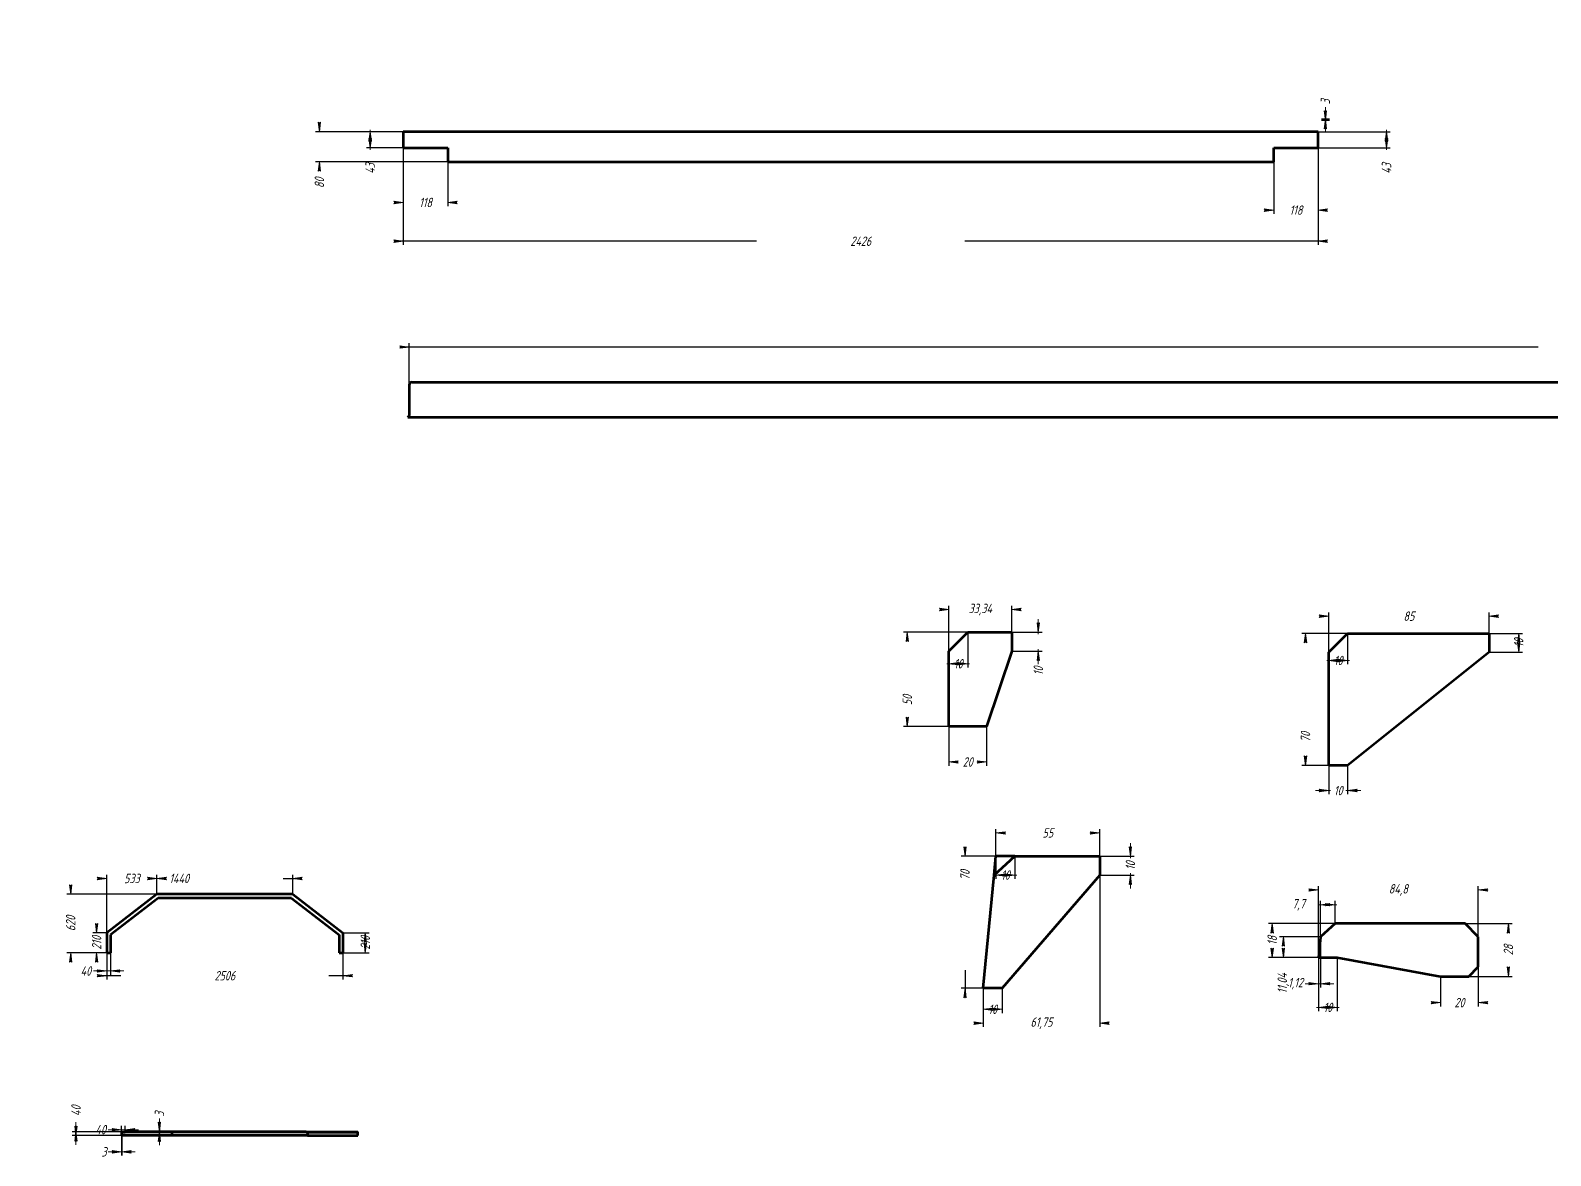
# Model space of a CAD drawing. Header units: millimetres. Extents: x -26 to 4200, y -4187 to 552.
# Drawn here: x 1693 to 2499, y -45 to 552 of the extents above; entities that cross this region are included whole.
import ezdxf

# ---------------------------------------------------------------- set-up
doc = ezdxf.new("R2010")
doc.units = ezdxf.units.MM
doc.linetypes.add('K5LT_BASIC', pattern=[0])
doc.linetypes.add('K5LT_THIN', pattern=[0])
doc.layers.add('Системный слой', color=7, linetype='Continuous')
doc.layers.add('Системный слой (1)', color=7, linetype='Continuous', true_color=0x909090)
doc.styles.add('KDIMTEXTSTYLE', font='GOST_AU.SHX', dxfattribs={"width": 0.96, "oblique": 15, "height": 5})
doc.dimstyles.new('KDIMSTYLE (0.05)', dxfattribs={"dimtxt": 5, "dimasz": 1, "dimexe": 2, "dimexo": 0, "dimgap": 1, "dimtad": 1, "dimlfac": 20, "dimtxsty": 'KDIMTEXTSTYLE', "dimsah": 1, "dimcen": 0, "dimdle": 1, "dimadec": 0, "dimazin": 0, "dimtfac": 0.667, "dimtmove": 0, "dimatfit": 3, "dimfxl": 1, "dimtvp": 1, "dimtolj": 1, "dimtzin": 0, "dimarcsym": 0})
doc.dimstyles.new('KDIMSTYLE (0.20)', dxfattribs={"dimtxt": 5, "dimasz": 1, "dimexe": 2, "dimexo": 0, "dimgap": 1, "dimtad": 1, "dimlfac": 5, "dimtxsty": 'KDIMTEXTSTYLE', "dimsah": 1, "dimcen": 0, "dimdle": 1, "dimadec": 0, "dimazin": 0, "dimtfac": 0.667, "dimtmove": 0, "dimatfit": 3, "dimfxl": 1, "dimtvp": 1, "dimtolj": 1, "dimtzin": 0, "dimarcsym": 0})
doc.dimstyles.new('KDIMSTYLE (0.50)', dxfattribs={"dimtxt": 5, "dimasz": 1, "dimexe": 2, "dimexo": 0, "dimgap": 1, "dimtad": 1, "dimlfac": 2, "dimtxsty": 'KDIMTEXTSTYLE', "dimsah": 1, "dimcen": 0, "dimdle": 1, "dimadec": 0, "dimazin": 0, "dimtfac": 0.667, "dimtmove": 0, "dimatfit": 3, "dimfxl": 1, "dimtvp": 1, "dimtolj": 1, "dimtzin": 0, "dimarcsym": 0})
doc.dimstyles.new('KDIMSTYLE (1.00)', dxfattribs={"dimtxt": 5, "dimasz": 1, "dimexe": 2, "dimexo": 0, "dimgap": 1, "dimtad": 1, "dimtxsty": 'KDIMTEXTSTYLE', "dimsah": 1, "dimcen": 0, "dimdle": 1, "dimadec": 0, "dimazin": 0, "dimtfac": 0.667, "dimtmove": 0, "dimatfit": 3, "dimfxl": 1, "dimtvp": 1, "dimtolj": 1, "dimtzin": 0, "dimarcsym": 0})

# ---------------------------------------------------------------- blocks, each defined once
blk = doc.blocks.new('KDIMARROW_01')
at = {"layer": 'Системный слой'}
blk.add_hatch(color=0, dxfattribs=at).paths.add_polyline_path([(-5, -0.6582624912261956), (0, 0), (-5, 0.658262491226197), (-4.5, 5.51091059616309e-16)])
at = {"layer": 'Системный слой', "color": 0, "linetype": 'K5LT_THIN', "lineweight": 18}
for p, q in [((-4.5, 5.51091059616309e-16), (-5, 0.658262491226197)), ((-5, 0.658262491226197), (0, 0)), ((0, 0), (-5, -0.6582624912261956)), ((-5, -0.6582624912261956), (-4.5, 5.51091059616309e-16))]:
    blk.add_line(p, q, dxfattribs=at)
at = {"layer": 'Системный слой (1)', "color": 0, "linetype": 'K5LT_THIN', "lineweight": 18}
blk.add_line((0, 0), (-1, 0), dxfattribs=at)
blk = doc.blocks.new('KDIMARROW_02')
at = {"layer": 'Системный слой'}
blk.add_hatch(color=0, dxfattribs=at).paths.add_polyline_path([(4.5, -5.51091059616309e-16), (5, 0.6582624912261956), (0, 0), (5, -0.658262491226197)])
at = {"layer": 'Системный слой', "color": 0, "linetype": 'K5LT_THIN', "lineweight": 18}
for p, q in [((5, 0.6582624912261956), (0, 0)), ((0, 0), (5, -0.658262491226197)), ((0, 0), (7, -8.572527594031472e-16)), ((4.5, -5.51091059616309e-16), (5, 0.6582624912261956)), ((5, -0.658262491226197), (4.5, -5.51091059616309e-16))]:
    blk.add_line(p, q, dxfattribs=at)
at = {"layer": 'Системный слой (1)', "color": 0, "linetype": 'K5LT_THIN', "lineweight": 18}
blk.add_line((0, 0), (-1, 0), dxfattribs=at)

msp = doc.modelspace()

# ---------------------------------------------------------------- linework, layer by layer
at = {"layer": 'Системный слой (1)', "color": 5, "linetype": 'K5LT_BASIC', "lineweight": 60, "true_color": 0x0000ff}
for p, q in [((1890.992175171752, 497.7796769883651), (1890.992175171752, 489.1796769883651)), ((2376.192175171752, 497.7796769883651), (1890.992175171752, 497.7796769883651)), ((2376.192175171752, 489.1796769883651), (2376.192175171752, 497.7796769883651)), ((1890.992175171752, 489.1796769883651), (1914.592175171752, 489.1796769883651)), ((1914.592175171752, 489.1796769883651), (1914.592175171752, 481.7796769883651)), ((2352.592175171752, 481.7796769883651), (2352.592175171752, 489.1796769883651)), ((2352.592175171752, 489.1796769883651), (2376.192175171752, 489.1796769883651)), ((1914.592175171752, 481.7796769883651), (2352.592175171752, 481.7796769883651)), ((1894.121344200099, 363.4704650462862), (1894.121344200099, 347.2204650462862)), ((1895.621344200035, 364.9704650462862), (3142.621344200163, 364.9704650462862)), ((1893.371344200032, 346.4704650462862), (3144.871344200166, 346.4704650462862)), ((2180.310431287442, 222.3369979143878), (2190.310431287442, 232.3369979143878)), ((2190.310431287442, 232.3369979143878), (2213.654469262653, 232.3369979143878)), ((2213.654469262653, 232.3369979143878), (2213.654469262653, 222.3369979143878)), ((2381.796153957691, 221.7057250437829), (2391.796153957691, 231.7057250437837)), ((2391.796153957691, 231.7057250437837), (2466.796153957691, 231.7057250437838)), ((2466.796153957691, 231.7057250437838), (2466.796153957691, 221.7057250437831)), ((2180.310431287442, 182.3369979143878), (2180.310431287442, 222.3369979143878)), ((2213.654469262653, 222.3369979143878), (2200.310431287442, 182.3369979143878)), ((2381.796153957691, 161.7057250437829), (2381.796153957691, 221.7057250437829)), ((2466.796153957691, 221.7057250437831), (2391.796153957691, 161.7057250437831)), ((2200.310431287442, 182.3369979143878), (2180.310431287442, 182.3369979143878)), ((2391.796153957691, 161.7057250437831), (2381.796153957691, 161.7057250437829)), ((2204.349230257332, 103.5334690127432), (2215.309079389586, 113.4872969017167)), ((2204.349230257332, 103.5334690127432), (2205.309079389588, 113.4872969017167)), ((2215.309079389586, 113.4872969017167), (2205.309079389588, 113.4872969017167)), ((2215.309079389586, 113.4872969017167), (2260.309079389587, 113.4872969017167)), ((2260.309079389587, 113.4872969017167), (2260.309079389587, 103.4872969017167)), ((2198.558968778137, 43.4872969017166), (2204.349230257332, 103.5334690127432)), ((2260.309079389587, 103.4872969017167), (2208.558968778138, 43.48729690171672)), ((1760.353485305624, 93.3446579014817), (1733.703485305624, 72.8446579014817)), ((1761.033729198995, 91.3446579014817), (1735.703485305624, 71.85985490658072)), ((1832.353485305624, 93.3446579014817), (1760.353485305624, 93.3446579014817)), ((1831.673241412252, 91.3446579014817), (1761.033729198995, 91.3446579014817)), ((1831.673241412252, 91.3446579014817), (1857.003485305624, 71.85985490658072)), ((1832.353485305624, 93.3446579014817), (1859.003485305624, 72.8446579014817)), ((1733.703485305624, 72.8446579014817), (1733.703485305624, 62.3446579014817)), ((1859.003485305624, 72.8446579014817), (1859.003485305624, 62.3446579014817)), ((2385.115191030011, 77.79446107762101), (2377.411372517906, 70.82993385016198)), ((2454.099910980966, 77.79446107762101), (2385.115191030011, 77.79446107762101)), ((2461.099910980966, 70.79446107762101), (2454.099910980966, 77.79446107762101)), ((1735.703485305624, 71.85985490658072), (1735.703485305624, 62.3446579014817)), ((1857.003485305624, 71.85985490658072), (1857.003485305624, 62.3446579014817)), ((2377.411372517906, 70.82993385016198), (2376.296153957691, 59.79446107762101)), ((2461.099910980966, 54.79446107762101), (2461.099910980966, 70.79446107762101)), ((1733.703485305624, 62.3446579014817), (1735.703485305624, 62.3446579014817)), ((1857.003485305624, 62.3446579014817), (1859.003485305624, 62.3446579014817)), ((2376.296153957691, 59.79446107762101), (2386.296153957691, 59.79446107762101)), ((2386.296153957691, 59.79446107762101), (2441.099910980966, 49.79446107762101)), ((2441.099910980966, 49.79446107762101), (2456.099910980966, 49.79446107762101)), ((2456.099910980966, 49.79446107762101), (2461.099910980966, 54.79446107762101)), ((2208.558968778138, 43.48729690171672), (2198.558968778137, 43.4872969017166)), ((1741.550470299936, -32.59359134628891), (1743.550470299936, -32.59359134628891)), ((1741.550470299936, -32.59359134628891), (1741.550470299936, -34.59359134628892)), ((1741.550470299936, -34.59359134628892), (1741.625470299936, -34.59359134628892)), ((1768.225979445938, -34.59359134628892), (1741.625470299936, -34.59359134628892)), ((1741.700470299936, -34.51859134628891), (1741.700470299936, -32.89359134628891)), ((1741.850470299936, -32.74359134628892), (1743.475470299936, -32.74359134628892)), ((1768.855205047306, -32.74359134628892), (1743.475470299936, -32.74359134628892)), ((1768.880714193308, -32.59359134628891), (1743.550470299936, -32.59359134628891)), ((1743.550470299936, -32.66859134628891), (1743.550470299936, -32.59359134628891)), ((1840.174961153935, -34.59359134628892), (1768.225979445938, -34.59359134628892)), ((1768.251488591939, -32.89359134628891), (1768.251488591939, -34.51859134628891)), ((1839.545735552566, -32.74359134628892), (1768.855205047306, -32.74359134628892)), ((1839.520226406565, -32.59359134628891), (1768.880714193308, -32.59359134628891)), ((1768.880714193308, -32.59359134628891), (1768.880714193308, -32.66859134628891)), ((1839.520226406565, -32.59359134628891), (1864.850470299936, -32.59359134628891)), ((1839.520226406565, -32.59359134628891), (1839.520226406565, -32.66859134628891)), ((1839.545735552566, -32.74359134628892), (1864.925470299936, -32.74359134628892)), ((1840.149452007933, -32.89359134628891), (1840.149452007933, -34.51859134628891)), ((1840.174961153935, -34.59359134628892), (1866.775470299936, -34.59359134628892)), ((1864.850470299936, -32.59359134628891), (1866.850470299936, -32.59359134628891)), ((1864.850470299936, -32.59359134628891), (1864.850470299936, -32.66859134628891)), ((1864.925470299936, -32.74359134628892), (1866.550470299936, -32.74359134628892)), ((1866.700470299936, -32.89359134628891), (1866.700470299936, -34.51859134628891)), ((1866.775470299936, -34.59359134628892), (1866.850470299936, -34.59359134628892)), ((1866.850470299936, -34.59359134628892), (1866.850470299936, -32.59359134628891))]:
    msp.add_line(p, q, dxfattribs=at)
for centre, radius, start, end in [((1895.621344200099, 363.4704650462862), 1.500000000000059, 90.00000000244918, 180), ((1893.371344200099, 347.2204650462862), 0.7499999999999738, 269.9999999948758, 0), ((1741.625470299936, -34.51859134628891), 0.07499999999999739, 270, 0), ((1741.850470299936, -32.89359134628891), 0.1500000000000059, 90, 180), ((1743.475470299936, -32.66859134628891), 0.07500000000000284, 270, 0), ((1864.925470299936, -32.66859134628891), 0.07500000000000284, 180, 270), ((1866.550470299936, -32.89359134628891), 0.1500000000000059, 0, 90), ((1866.775470299936, -34.51859134628891), 0.07499999999999739, 180, 270)]:
    msp.add_arc(centre, radius, start, end, dxfattribs=at)
for centre, major_axis, ratio, start_param, end_param in [((1768.225979445938, -34.51859134628891), (-1.377727649040724e-17, -0.07499999999999737), 0.340121946685673, 0, 1.570796326794897), ((1768.302506883942, -32.89359134628891), (-2.755455298081653e-17, -0.1500000000000059), 0.340121946685673, 3.141592653589793, 4.71238898038469), ((1768.855205047306, -32.66859134628891), (-1.377727649040824e-17, -0.07500000000000283), 0.3401219466856731, 0, 1.570796326794897), ((1839.545735552566, -32.66859134628891), (-1.377727649040824e-17, -0.07500000000000283), 0.3401219466856731, 4.71238898038469, 6.283185307179586), ((1840.09843371593, -32.89359134628891), (-2.755455298081653e-17, -0.1500000000000059), 0.340121946685673, 1.570796326794897, 3.141592653589793), ((1840.174961153935, -34.51859134628891), (-1.377727649040724e-17, -0.07499999999999737), 0.340121946685673, 4.71238898038469, 6.283185307179586)]:
    msp.add_ellipse(centre, major_axis=major_axis, ratio=ratio, start_param=start_param, end_param=end_param, dxfattribs=at)

# ---------------------------------------------------------------- dimensions: what is measured, and where the dimension line sits
at = {"layer": 'Системный слой (1)', "color": 7}
for base, p1, p2, location, dimstyle, override in [((2379.987133401439, 504.3796769883647), (2382.192175171752, 503.7796769883648), (2382.192175171752, 504.3796769883647), (2379.987133401439, 513.6737392404094), 'KDIMSTYLE (0.20)', {"dimexo": 0, "dimpost": '\\H5.0;\\W0.965;\\Q15;<>', "dimblk1": 'KDIMARROW_02', "dimblk2": 'KDIMARROW_02', "dimse1": 0, "dimse2": 0, "dimclrt": 7, "dimtolj": 1}), ((1873.388408526793, 489.1796769883651), (1890.992175171752, 497.7796769883651), (1890.992175171752, 489.1796769883651), (1873.388408526793, 478.3051146409531), 'KDIMSTYLE (0.20)', {"dimexo": 0, "dimpost": '\\H5.0;\\W0.965;\\Q15;<>', "dimblk1": 'KDIMARROW_02', "dimblk2": 'KDIMARROW_02', "dimse1": 0, "dimse2": 0, "dimclrt": 7, "dimtolj": 1}), ((2412.44191669519, 489.1796769883651), (2376.192175171752, 497.7796769883651), (2376.192175171752, 489.1796769883651), (2412.44191669519, 478.3051146409531), 'KDIMSTYLE (0.20)', {"dimexo": 0, "dimpost": '\\H5.0;\\W0.965;\\Q15;<>', "dimblk1": 'KDIMARROW_02', "dimblk2": 'KDIMARROW_02', "dimse1": 0, "dimse2": 0, "dimclrt": 7, "dimtolj": 1}), ((1846.471850957546, 481.7796769883651), (1890.992175171752, 497.7796769883651), (1914.592175171752, 481.7796769883651), (1846.471850957546, 470.6546774270552), 'KDIMSTYLE (0.20)', {"dimexo": 0, "dimpost": '\\H5.0;\\W0.965;\\Q15;<>', "dimblk1": 'KDIMARROW_01', "dimblk2": 'KDIMARROW_01', "dimse1": 0, "dimse2": 0, "dimclrt": 7, "dimtolj": 1}), ((2227.727387644652, 232.3369979143878), (2213.654469262653, 222.3369979143878), (2213.654469262653, 232.3369979143878), (2227.727387644652, 211.7811650515338), 'KDIMSTYLE (1.00)', {"dimexo": 0, "dimpost": '\\H5.0;\\W0.965;\\Q15;<>', "dimblk1": 'KDIMARROW_02', "dimblk2": 'KDIMARROW_02', "dimse1": 0, "dimse2": 0, "dimclrt": 7, "dimtolj": 1}), ((2158.285869154939, 232.3369979143878), (2180.310431287442, 182.3369979143878), (2190.310431287442, 232.3369979143878), (2158.285869154939, 196.3369979143878), 'KDIMSTYLE (1.00)', {"dimexo": 0, "dimpost": '\\H5.0;\\W0.965;\\Q15;<>', "dimblk1": 'KDIMARROW_01', "dimblk2": 'KDIMARROW_01', "dimse1": 0, "dimse2": 0, "dimclrt": 7, "dimtolj": 1}), ((2369.486207367296, 231.7057250437837), (2381.796153957691, 161.7057250437829), (2391.796153957691, 231.7057250437837), (2369.486207367296, 176.7057250437838), 'KDIMSTYLE (1.00)', {"dimexo": 0, "dimpost": '\\H5.0;\\W0.965;\\Q15;<>', "dimblk1": 'KDIMARROW_01', "dimblk2": 'KDIMARROW_01', "dimse1": 0, "dimse2": 0, "dimclrt": 7, "dimtolj": 1}), ((2482.540532748645, 231.7057250437838), (2466.796153957691, 221.7057250437831), (2466.796153957691, 231.7057250437838), (2482.540532748645, 226.7057250437834), 'KDIMSTYLE (1.00)', {"dimexo": 0, "dimpost": '\\H5.0;\\W0.965;\\Q15;<>', "dimblk1": 'KDIMARROW_01', "dimblk2": 'KDIMARROW_01', "dimse1": 0, "dimse2": 0, "dimclrt": 7, "dimtolj": 1}), ((2188.892568021462, 43.4872969017166), (2205.309079389588, 113.4872969017167), (2198.558968778137, 43.4872969017166), (2188.892568021462, 103.4872969017166), 'KDIMSTYLE (1.00)', {"dimexo": 0, "dimpost": '\\H5.0;\\W0.965;\\Q15;<>', "dimblk1": 'KDIMARROW_01', "dimblk2": 'KDIMARROW_01', "dimse1": 0, "dimse2": 0, "dimclrt": 7, "dimtolj": 1}), ((2276.615451897309, 113.4872969017167), (2260.309079389587, 103.4872969017167), (2260.309079389587, 113.4872969017167), (2276.615451897309, 108.4872969017167), 'KDIMSTYLE (1.00)', {"dimexo": 0, "dimpost": '\\H5.0;\\W0.965;\\Q15;<>', "dimblk1": 'KDIMARROW_02', "dimblk2": 'KDIMARROW_02', "dimse1": 0, "dimse2": 0, "dimclrt": 7, "dimtolj": 1}), ((1714.590531687858, 62.3446579014817), (1760.353485305624, 93.3446579014817), (1733.703485305624, 62.3446579014817), (1714.590531687858, 77.8446579014817), 'KDIMSTYLE (0.05)', {"dimexo": 0, "dimpost": '\\H5.0;\\W0.965;\\Q15;<>', "dimblk1": 'KDIMARROW_01', "dimblk2": 'KDIMARROW_01', "dimse1": 0, "dimse2": 0, "dimclrt": 7, "dimtolj": 1}), ((1728.342198900316, 62.3446579014817), (1733.703485305624, 72.84465790148172), (1733.703485305624, 62.3446579014817), (1728.342198900316, 67.5946579014817), 'KDIMSTYLE (0.05)', {"dimexo": 0, "dimpost": '\\H5.0;\\W0.965;\\Q15;<>', "dimblk1": 'KDIMARROW_01', "dimblk2": 'KDIMARROW_01', "dimse1": 0, "dimse2": 0, "dimclrt": 7, "dimtolj": 1}), ((1870.81555642815, 72.8446579014817), (1859.003485305624, 62.3446579014817), (1859.003485305624, 72.8446579014817), (1870.81555642815, 67.5946579014817), 'KDIMSTYLE (0.05)', {"dimexo": 0, "dimpost": '\\H5.0;\\W0.965;\\Q15;<>', "dimblk1": 'KDIMARROW_01', "dimblk2": 'KDIMARROW_01', "dimse1": 0, "dimse2": 0, "dimclrt": 7, "dimtolj": 1}), ((2351.800557087892, 77.79446107762101), (2376.296153957691, 59.79446107762101), (2385.115191030011, 77.79446107762101), (2351.800557087892, 68.79446107762101), 'KDIMSTYLE (1.00)', {"dimexo": 0, "dimpost": '\\H5.0;\\W0.965;\\Q15;<>', "dimblk1": 'KDIMARROW_01', "dimblk2": 'KDIMARROW_01', "dimse1": 0, "dimse2": 0, "dimclrt": 7, "dimtolj": 1}), ((2477.050297388443, 77.79446107762101), (2456.099910980966, 49.79446107762101), (2454.099910980966, 77.79446107762101), (2477.050297388443, 63.79446107762101), 'KDIMSTYLE (1.00)', {"dimexo": 0, "dimpost": '\\H5.0;\\W0.965;\\Q15;<>', "dimblk1": 'KDIMARROW_01', "dimblk2": 'KDIMARROW_01', "dimse1": 0, "dimse2": 0, "dimclrt": 7, "dimtolj": 1}), ((2357.718720247419, 70.82993385016198), (2376.296153957691, 59.79446107762101), (2377.411372517906, 70.82993385016198), (2357.718720247419, 46.09766527638874), 'KDIMSTYLE (1.00)', {"dimexo": 0, "dimpost": '\\H5.0;\\W0.965;\\Q15;<>', "dimblk1": 'KDIMARROW_01', "dimblk2": 'KDIMARROW_01', "dimse1": 0, "dimse2": 0, "dimclrt": 7, "dimtolj": 1}), ((1717.392191747117, -32.5935913462889), (1741.550470299936, -34.59359134628892), (1741.550470299936, -32.59359134628891), (1717.392191747117, -21.50859178497907), 'KDIMSTYLE (0.05)', {"dimexo": 0, "dimpost": '\\H5.0;\\W0.965;\\Q15;<>', "dimblk1": 'KDIMARROW_02', "dimblk2": 'KDIMARROW_02', "dimse1": 0, "dimse2": 0, "dimclrt": 7, "dimtolj": 1}), ((1761.645171680369, -32.74359134628892), (1743.550470299936, -32.59359134628892), (1743.475470299936, -32.74359134628892), (1761.645171680369, -23.29502909424405), 'KDIMSTYLE (0.05)', {"dimexo": 0, "dimpost": '\\H5.0;\\W0.965;\\Q15;<>', "dimblk1": 'KDIMARROW_02', "dimblk2": 'KDIMARROW_02', "dimse1": 0, "dimse2": 0, "dimclrt": 7, "dimtolj": 1})]:
    msp.add_linear_dim(base=base, p1=p1, p2=p2, angle=90, location=location, dimstyle=dimstyle, override=override, dxfattribs=at).render()
for base, p1, p2, location, dimstyle, override in [((1890.992175171752, 439.7031841167685), (2376.192175171753, 489.1796769883651), (1890.992175171752, 489.1796769883651), (2133.592175171752, 439.7031841167685), 'KDIMSTYLE (0.20)', {"dimexo": 0, "dimpost": '\\H5.0;\\W0.965;\\Q15;<>', "dimblk1": 'KDIMARROW_01', "dimblk2": 'KDIMARROW_01', "dimse1": 0, "dimse2": 0, "dimclrt": 7, "dimtolj": 1}), ((1890.992175171752, 460.2493456356397), (1914.592175171752, 489.1796769883651), (1890.992175171752, 489.1796769883651), (1902.792175171752, 460.2493456356397), 'KDIMSTYLE (0.20)', {"dimexo": 0, "dimpost": '\\H5.0;\\W0.965;\\Q15;<>', "dimblk1": 'KDIMARROW_01', "dimblk2": 'KDIMARROW_01', "dimse1": 0, "dimse2": 0, "dimclrt": 7, "dimtolj": 1}), ((2352.592175171752, 456.1960164945844), (2376.192175171752, 489.1796769883651), (2352.592175171752, 489.1796769883651), (2364.392175171753, 456.1960164945844), 'KDIMSTYLE (0.20)', {"dimexo": 0, "dimpost": '\\H5.0;\\W0.965;\\Q15;<>', "dimblk1": 'KDIMARROW_01', "dimblk2": 'KDIMARROW_01', "dimse1": 0, "dimse2": 0, "dimclrt": 7, "dimtolj": 1}), ((1894.121344200099, 383.5626463287542), (3144.121344200099, 347.2204650462862), (1894.121344200099, 347.2204650462862), (2548.121344200099, 383.5626463287542), 'KDIMSTYLE (0.50)', {"dimexo": 0, "dimpost": '\\H5.0;\\W0.965;\\Q15;<>', "dimblk1": 'KDIMARROW_01', "dimblk2": 'KDIMARROW_01', "dimse1": 0, "dimse2": 0, "dimclrt": 7, "dimtolj": 1}), ((2180.310431287442, 244.3570529267936), (2213.654469262653, 232.3369979143878), (2180.310431287442, 222.3369979143878), (2196.982450275047, 244.3570529267936), 'KDIMSTYLE (1.00)', {"dimexo": 0, "dimpost": '\\H5.0;\\W0.965;\\Q15;<>', "dimblk1": 'KDIMARROW_01', "dimblk2": 'KDIMARROW_01', "dimse1": 0, "dimse2": 0, "dimclrt": 7, "dimtolj": 1}), ((2381.796153957691, 240.8415381608111), (2466.796153957691, 231.7057250437838), (2381.796153957691, 221.7057250437829), (2424.296153957691, 240.8415381608111), 'KDIMSTYLE (1.00)', {"dimexo": 0, "dimpost": '\\H5.0;\\W0.965;\\Q15;<>', "dimblk1": 'KDIMARROW_01', "dimblk2": 'KDIMARROW_01', "dimse1": 0, "dimse2": 0, "dimclrt": 7, "dimtolj": 1}), ((2180.310431287442, 215.6307808723053), (2190.310431287442, 232.3369979143878), (2180.310431287442, 222.3369979143878), (2185.310431287442, 215.6307808723053), 'KDIMSTYLE (1.00)', {"dimexo": 0, "dimpost": '\\H5.0;\\W0.965;\\Q15;<>', "dimblk1": 'KDIMARROW_02', "dimblk2": 'KDIMARROW_02', "dimse1": 0, "dimse2": 0, "dimclrt": 7, "dimtolj": 1}), ((2381.796153957691, 217.3369979143878), (2391.796153957691, 231.7057250437837), (2381.796153957691, 221.7057250437829), (2386.796153957691, 217.3369979143878), 'KDIMSTYLE (1.00)', {"dimexo": 0, "dimpost": '\\H5.0;\\W0.965;\\Q15;<>', "dimblk1": 'KDIMARROW_02', "dimblk2": 'KDIMARROW_02', "dimse1": 0, "dimse2": 0, "dimclrt": 7, "dimtolj": 1}), ((2200.310431287442, 163.511152793131), (2180.310431287442, 182.3369979143878), (2200.310431287442, 182.3369979143878), (2190.310431287442, 163.511152793131), 'KDIMSTYLE (1.00)', {"dimexo": 0, "dimpost": '\\H5.0;\\W0.965;\\Q15;<>', "dimblk1": 'KDIMARROW_01', "dimblk2": 'KDIMARROW_01', "dimse1": 0, "dimse2": 0, "dimclrt": 7, "dimtolj": 1}), ((2391.796153957692, 148.35826941234), (2381.796153957691, 161.7057250437829), (2391.796153957691, 161.7057250437831), (2386.796153957692, 148.35826941234), 'KDIMSTYLE (1.00)', {"dimexo": 0, "dimpost": '\\H5.0;\\W0.965;\\Q15;<>', "dimblk1": 'KDIMARROW_02', "dimblk2": 'KDIMARROW_02', "dimse1": 0, "dimse2": 0, "dimclrt": 7, "dimtolj": 1}), ((2260.309079389587, 125.8925575487528), (2205.309079389588, 113.4872969017167), (2260.309079389587, 113.4872969017167), (2232.809079389588, 125.8925575487528), 'KDIMSTYLE (1.00)', {"dimexo": 0, "dimpost": '\\H5.0;\\W0.965;\\Q15;<>', "dimblk1": 'KDIMARROW_01', "dimblk2": 'KDIMARROW_01', "dimse1": 0, "dimse2": 0, "dimclrt": 7, "dimtolj": 1}), ((2205.309079389588, 103.5334690127432), (2215.309079389586, 113.4872969017167), (2205.309079389588, 113.4872969017167), (2210.309079389587, 103.5334690127432), 'KDIMSTYLE (1.00)', {"dimexo": 0, "dimpost": '\\H5.0;\\W0.965;\\Q15;<>', "dimblk1": 'KDIMARROW_02', "dimblk2": 'KDIMARROW_02', "dimse1": 0, "dimse2": 0, "dimclrt": 7, "dimtolj": 1}), ((1733.703485305624, 101.7356392908834), (1760.353485305624, 93.3446579014817), (1733.703485305624, 72.8446579014817), (1747.028485305624, 101.7356392908834), 'KDIMSTYLE (0.05)', {"dimexo": 0, "dimpost": '\\H5.0;\\W0.965;\\Q15;<>', "dimblk1": 'KDIMARROW_01', "dimblk2": 'KDIMARROW_01', "dimse1": 0, "dimse2": 0, "dimclrt": 7, "dimtolj": 1}), ((1760.353485305624, 101.7356392908834), (1832.353485305624, 93.3446579014817), (1760.353485305624, 93.3446579014817), (1772.084317405538, 101.7356392908834), 'KDIMSTYLE (0.05)', {"dimexo": 0, "dimpost": '\\H5.0;\\W0.965;\\Q15;<>', "dimblk1": 'KDIMARROW_01', "dimblk2": 'KDIMARROW_01', "dimse1": 0, "dimse2": 0, "dimclrt": 7, "dimtolj": 1}), ((2198.558968778137, 24.98064593163645), (2260.309079389587, 103.4872969017167), (2198.558968778137, 43.4872969017166), (2229.434024083862, 24.98064593163645), 'KDIMSTYLE (1.00)', {"dimexo": 0, "dimpost": '\\H5.0;\\W0.965;\\Q15;<>', "dimblk1": 'KDIMARROW_01', "dimblk2": 'KDIMARROW_01', "dimse1": 0, "dimse2": 0, "dimclrt": 7, "dimtolj": 1}), ((2376.296153957691, 95.64385979437475), (2461.099910980966, 70.79446107762101), (2376.296153957691, 59.79446107762101), (2418.698032469329, 95.64385979437475), 'KDIMSTYLE (1.00)', {"dimexo": 0, "dimpost": '\\H5.0;\\W0.965;\\Q15;<>', "dimblk1": 'KDIMARROW_01', "dimblk2": 'KDIMARROW_01', "dimse1": 0, "dimse2": 0, "dimclrt": 7, "dimtolj": 1}), ((2377.411372517906, 87.8011511292965), (2385.115191030011, 77.79446107762101), (2377.411372517906, 70.82993385016198), (2365.789724225272, 87.8011511292965), 'KDIMSTYLE (1.00)', {"dimexo": 0, "dimpost": '\\H5.0;\\W0.965;\\Q15;<>', "dimblk1": 'KDIMARROW_02', "dimblk2": 'KDIMARROW_02', "dimse1": 0, "dimse2": 0, "dimclrt": 7, "dimtolj": 1}), ((2376.296153957691, 45.92299373407934), (2377.411372517906, 70.82993385016198), (2376.296153957691, 59.79446107762101), (2364.156642326546, 45.92299373407934), 'KDIMSTYLE (1.00)', {"dimexo": 0, "dimpost": '\\H5.0;\\W0.965;\\Q15;<>', "dimblk1": 'KDIMARROW_02', "dimblk2": 'KDIMARROW_02', "dimse1": 0, "dimse2": 0, "dimclrt": 7, "dimtolj": 1}), ((1733.703485305624, 52.6816554863301), (1735.703485305624, 62.3446579014817), (1733.703485305624, 62.3446579014817), (1722.618485744314, 52.6816554863301), 'KDIMSTYLE (0.05)', {"dimexo": 0, "dimpost": '\\H5.0;\\W0.965;\\Q15;<>', "dimblk1": 'KDIMARROW_02', "dimblk2": 'KDIMARROW_02', "dimse1": 0, "dimse2": 0, "dimclrt": 7, "dimtolj": 1}), ((1733.703485305624, 50.1470719177571), (1859.003485305624, 62.3446579014817), (1733.703485305624, 62.3446579014817), (1796.353485305624, 50.1470719177571), 'KDIMSTYLE (0.05)', {"dimexo": 0, "dimpost": '\\H5.0;\\W0.965;\\Q15;<>', "dimblk1": 'KDIMARROW_01', "dimblk2": 'KDIMARROW_01', "dimse1": 0, "dimse2": 0, "dimclrt": 7, "dimtolj": 1}), ((2376.296153957691, 33.35985524411115), (2386.296153957691, 59.79446107762101), (2376.296153957691, 59.79446107762101), (2381.296153957691, 33.35985524411115), 'KDIMSTYLE (1.00)', {"dimexo": 0, "dimpost": '\\H5.0;\\W0.965;\\Q15;<>', "dimblk1": 'KDIMARROW_02', "dimblk2": 'KDIMARROW_02', "dimse1": 0, "dimse2": 0, "dimclrt": 7, "dimtolj": 1}), ((2441.099910980966, 35.89443881268414), (2461.099910980966, 54.79446107762101), (2441.099910980966, 49.79446107762101), (2451.099910980966, 35.89443881268414), 'KDIMSTYLE (1.00)', {"dimexo": 0, "dimpost": '\\H5.0;\\W0.965;\\Q15;<>', "dimblk1": 'KDIMARROW_01', "dimblk2": 'KDIMARROW_01', "dimse1": 0, "dimse2": 0, "dimclrt": 7, "dimtolj": 1}), ((2208.558968778138, 32.35693702245203), (2198.558968778137, 43.4872969017166), (2208.558968778138, 43.48729690171672), (2203.558968778137, 32.35693702245203), 'KDIMSTYLE (1.00)', {"dimexo": 0, "dimpost": '\\H5.0;\\W0.965;\\Q15;<>', "dimblk1": 'KDIMARROW_01', "dimblk2": 'KDIMARROW_01', "dimse1": 0, "dimse2": 0, "dimclrt": 7, "dimtolj": 1}), ((1741.550470299936, -31.50734624152969), (1743.550470299936, -32.59359134628891), (1741.550470299936, -32.59359134628891), (1730.465470738626, -31.50734624152969), 'KDIMSTYLE (0.05)', {"dimexo": 0, "dimpost": '\\H5.0;\\W0.965;\\Q15;<>', "dimblk1": 'KDIMARROW_02', "dimblk2": 'KDIMARROW_02', "dimse1": 0, "dimse2": 0, "dimclrt": 7, "dimtolj": 1}), ((1741.550470299936, -43.25128268678648), (1741.700470299936, -34.51859134628893), (1741.550470299936, -34.59359134628892), (1732.251908047888, -43.25128268678648), 'KDIMSTYLE (0.05)', {"dimexo": 0, "dimpost": '\\H5.0;\\W0.965;\\Q15;<>', "dimblk1": 'KDIMARROW_02', "dimblk2": 'KDIMARROW_02', "dimse1": 0, "dimse2": 0, "dimclrt": 7, "dimtolj": 1})]:
    msp.add_linear_dim(base=base, p1=p1, p2=p2, location=location, dimstyle=dimstyle, override=override, dxfattribs=at).render()

doc.saveas('drawing.dxf')
